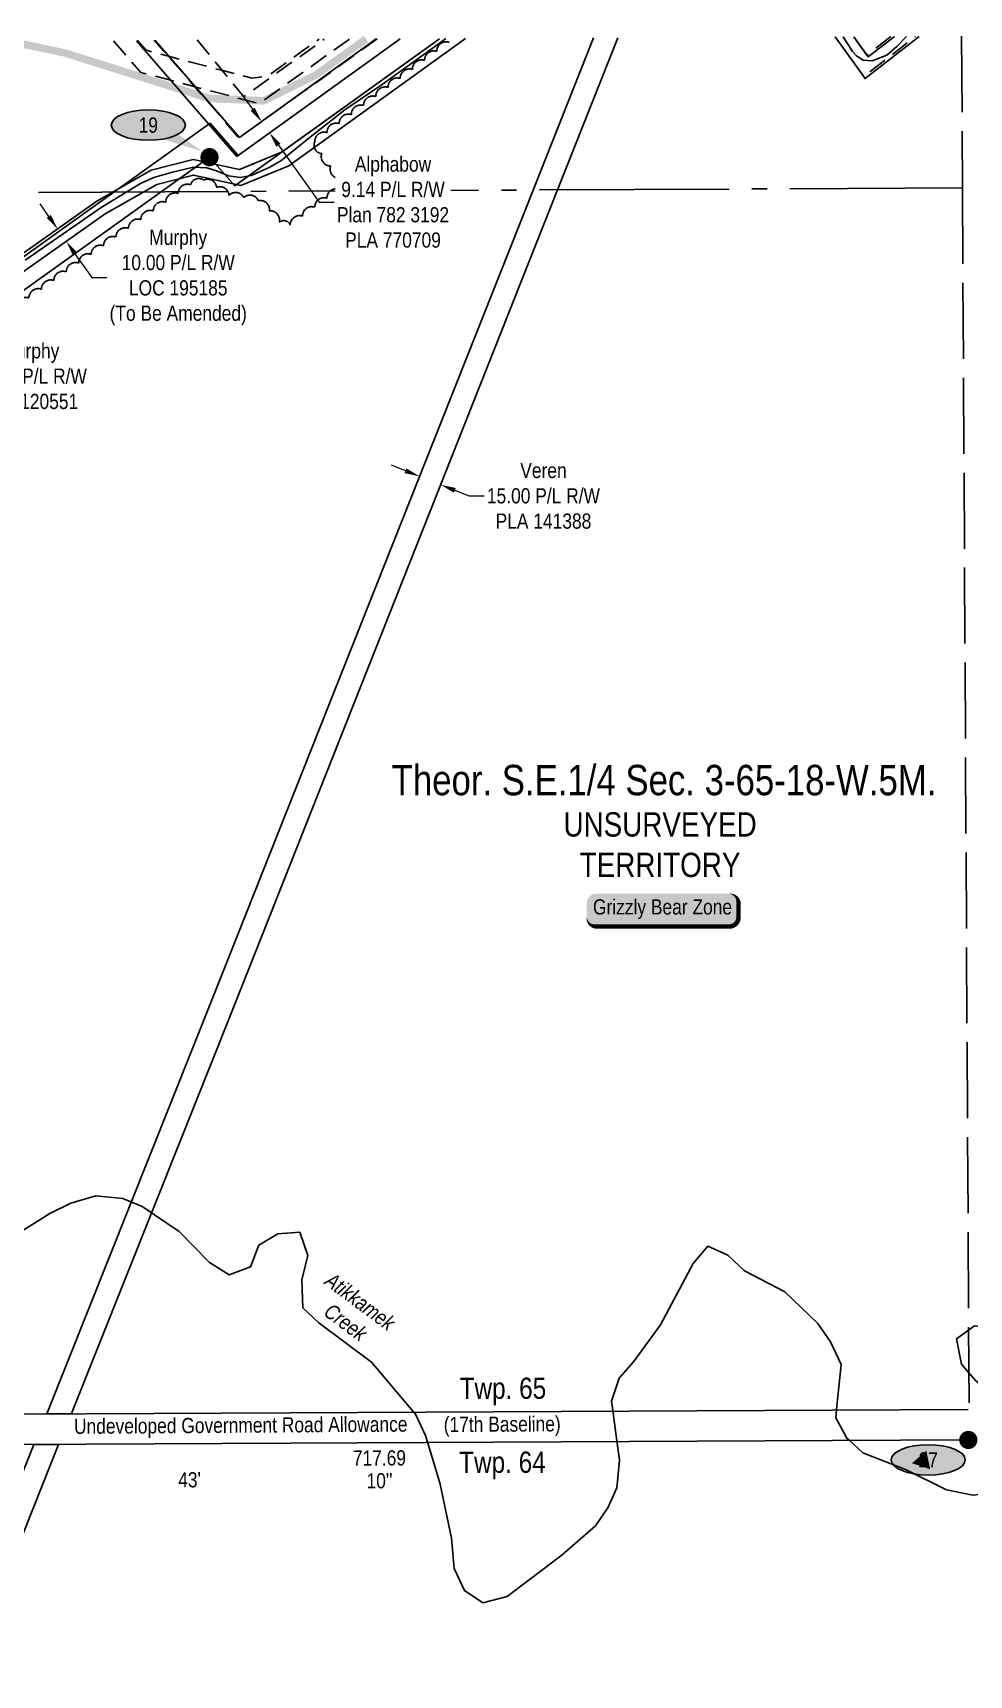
# Model space of a CAD drawing. Extents: x 522460 to 527368, y 6046501 to 6050026.
# Drawn here: x 523772 to 524389, y 6048945 to 6050026 of the extents above; entities that cross this region are included whole.
import ezdxf
from ezdxf.enums import TextEntityAlignment as Align

# ---------------------------------------------------------------- set-up
doc = ezdxf.new("R2010")
doc.units = 0
doc.header["$LTSCALE"] = 5
doc.header["$PDSIZE"] = 0.5
for name, pattern in [('0', [1, 1, 0]), ('foc-ACCESSROAD', [3.75, 2.5, -1.25]), ('foc-FLOWLINE', [3.75, 2.5, -1.25]), ('foc-QUARTERLINE', [33, 25, -3, 2, -3]), ('foc-UNSURVEYED', [12.5, 10, -2.5])]:
    doc.linetypes.add(name, pattern=pattern)
doc.layers.get('Defpoints').update_dxf_attribs({"color": 9})
for name, color, linetype in [('AS-PIPE-AG', 44, 'Continuous'), ('AS-ROADS', 254, 'Continuous'), ('AS-WILDLIFE-BLOCK', 131, 'Continuous'), ('C-AR', 13, 'foc-ACCESSROAD'), ('C-RW', 13, 'Continuous'), ('C-SYMBOL', 7, 'Continuous'), ('D-TXT', 6, 'Continuous'), ('F-AR', 190, 'foc-ACCESSROAD'), ('F-EZE', 190, 'foc-FLOWLINE'), ('F-RW', 190, 'Continuous'), ('L-BD1', 253, 'Continuous'), ('L-MON', 1, 'Continuous'), ('L-ROAD-T', 7, 'Continuous'), ('L-SEC', 7, 'Continuous'), ('L-SECQ', 8, 'foc-QUARTERLINE'), ('L-UNS-T', 3, 'Continuous'), ('L-USEC', 7, 'foc-UNSURVEYED'), ('P-ELEVATION', 7, 'Continuous'), ('P-STATION', 7, 'Continuous'), ('T-BUSH', 110, '0'), ('T-WATER', 160, 'Continuous'), ('T-WATER-T', 170, 'Continuous')]:
    doc.layers.add(name, color=color, linetype=linetype)
doc.layers.add('C-RW-T', color=13, linetype='Continuous', lineweight=9)
doc.layers.add('F-RW-T', color=190, linetype='Continuous', lineweight=9)
doc.styles.add('175L', font='ARIALN.TTF', dxfattribs={"height": 20})
doc.styles.add('80', font='ARIALN.TTF', dxfattribs={"height": 10})
doc.styles.add('80CG', font='ARIALN.TTF', dxfattribs={"height": 10})
doc.styles.add('80L', font='ARIALN.TTF', dxfattribs={"height": 10})
doc.styles.add('foc-LtypeFont', font='ARIALN.TTF', dxfattribs={"height": 7.35})
doc.linetypes.add('foc-TOPO-flowdirection-NOLINE', pattern='A,0,[">",foc-LtypeFont,S=0.3,R=0,X=0,Y=-0.945],-20,[">",foc-LtypeFont,S=0.3,R=0,X=0,Y=-0.945],0', length=20)
doc.dimstyles.new('Compass 5 000', dxfattribs={"dimscale": 5, "dimtxt": 9, "dimasz": 2, "dimexe": 0.2, "dimexo": 0.0625, "dimgap": 0.5, "dimtad": 0, "dimtih": 1, "dimtoh": 1, "dimzin": 0, "dimdsep": 46, "dimtxsty": '80CG', "dimcen": 0.1, "dimse1": 1, "dimse2": 1, "dimclrd": 256, "dimclrt": 256, "dimaunit": 1, "dimadec": 4, "dimazin": 0, "dimtfac": 0.06, "dimtofl": 0, "dimtmove": 0, "dimatfit": 1, "dimfxl": 0.2, "dimtolj": 1, "dimtzin": 0, "dimlwd": -1, "dimarcsym": 0})

# ---------------------------------------------------------------- blocks, each defined once
blk = doc.blocks.new('fdia')
at = {"color": 255, "const_width": 1}
blk.add_lwpolyline([(-0.5, 0, 1), (0.5, 0, 1)], format="xyb", close=True, dxfattribs=at)
blk = doc.blocks.new('Fdiaa')
blk.add_blockref('fdia', (0, 0))
blk = doc.blocks.new('fdib')
at = {"color": 1, "const_width": 1.6}
blk.add_lwpolyline([(-0.4, 0, 1), (0.4, 0, 1)], format="xyb", close=True, dxfattribs=at)
at = {"color": 1}
blk.add_circle((0, 0), 0.8, dxfattribs=at)
blk = doc.blocks.new('Fdibb')
blk.add_blockref('fdib', (0, 0))
blk = doc.blocks.new('fdicc')
for name in ['Fdibb', 'Fdiaa']:
    blk.add_blockref(name, (0, 0))
blk = doc.blocks.new('FDI')
blk.add_blockref('fdicc', (0, 0))
blk = doc.blocks.new('*D376')
at = {"layer": 'C-RW-T', "transparency": 16777216}
for p, q in [((523693.7, 6049839.8), (523688, 6049848)), ((523715.6, 6049808.6), (523721.3, 6049800.4)), ((523721.3, 6049800.4), (523731.3, 6049800.4))]:
    blk.add_line(p, q, dxfattribs=at)
for points in [[(523695.1, 6049840.7), (523692.4, 6049838.8), (523699.5, 6049831.6)], [(523716.9, 6049809.6), (523714.2, 6049807.7), (523709.8, 6049816.8)]]:
    blk.add_solid(points, dxfattribs=at)
at = {"layer": 'Defpoints', "color": 0, "transparency": 16777216}
for p in [(523739.2, 6049859.4), (523749.5, 6049844.6), (523709.8, 6049816.8)]:
    blk.add_point(p, dxfattribs=at)
at = {"layer": 'C-RW-T', "transparency": 16777216, "insert": (523770.4, 6049800.4), "char_height": 10, "attachment_point": 5, "style": '80CG'}
blk.add_mtext('\\A1;Murphy{\\A1;\\P18.00 P/L R/W\\PPLA 120551}', dxfattribs=at)
blk = doc.blocks.new('*D385')
at = {"layer": 'Defpoints', "color": 0, "transparency": 16777216}
for p in [(524021.1, 6049720.1), (524040.7, 6049728.9), (524035, 6049714.5)]:
    blk.add_point(p, dxfattribs=at)
at = {"layer": 'F-RW-T', "transparency": 16777216}
for p, q in [((524017.5, 6049738.2), (524008.2, 6049741.9)), ((524050, 6049725.3), (524059.3, 6049721.6)), ((524059.3, 6049721.6), (524069.3, 6049721.6))]:
    blk.add_line(p, q, dxfattribs=at)
for points in [[(524018.1, 6049739.7), (524016.9, 6049736.6), (524026.8, 6049734.5)], [(524050.6, 6049726.8), (524049.4, 6049723.7), (524040.7, 6049728.9)]]:
    blk.add_solid(points, dxfattribs=at)
at = {"layer": 'F-RW-T', "transparency": 16777216, "insert": (524108.4, 6049721.6), "char_height": 10, "attachment_point": 5, "style": '80CG'}
blk.add_mtext('\\A1;Veren\\P15.00 P/L R/W\\PPLA 141388', dxfattribs=at)
blk = doc.blocks.new('*D387')
at = {"layer": 'Defpoints', "color": 0, "transparency": 16777216}
for p in [(523916, 6049963.3), (523928, 6049960.6), (523921.3, 6049955.9)]:
    blk.add_point(p, dxfattribs=at)
at = {"layer": 'F-RW-T', "transparency": 16777216}
for p, q in [((523916.9, 6049976.2), (523911, 6049984.3)), ((523933.8, 6049952.5), (523960.6, 6049915)), ((523960.6, 6049915), (523970.6, 6049915))]:
    blk.add_line(p, q, dxfattribs=at)
for points in [[(523918.2, 6049977.2), (523915.5, 6049975.2), (523922.7, 6049968.1)], [(523935.2, 6049953.5), (523932.4, 6049951.5), (523928, 6049960.6)]]:
    blk.add_solid(points, dxfattribs=at)
at = {"layer": 'F-RW-T', "transparency": 16777216, "insert": (524009.3, 6049915), "char_height": 10, "attachment_point": 5, "style": '80CG', "bg_fill": 3, "box_fill_scale": 1.1, "bg_fill_color": 256, "bg_fill_true_color": 13158600, "bg_fill_transparency": 0}
blk.add_mtext('\\A1;Alphabow\\P9.14 P/L R/W\\PPlan 782 3192\\PPLA 770709', dxfattribs=at)
blk = doc.blocks.new('*U364')
at = {"layer": 'P-ELEVATION'}
h = blk.add_hatch(color=111, dxfattribs=at)
h.dxf.hatch_style = 1
edge = h.paths.add_edge_path()
edge.add_ellipse((0, 0), major_axis=(-24.4, 0), ratio=0.410256, start_angle=0, end_angle=360)
at = {"layer": 'P-ELEVATION', "color": 7, "flags": 128}
blk.add_lwpolyline([(0, 0, 12.5, 0, 0), (-10.7, -2.2, 0, 0, 0)], format="xyseb", dxfattribs=at)
at = {"layer": 'P-ELEVATION', "color": 7}
blk.add_ellipse((0, 0), major_axis=(-24.4, 0), ratio=0.410256, dxfattribs=at)
at = {"layer": 'P-ELEVATION', "style": '80'}
blk.add_attdef('ELEVATION', text='', height=10, dxfattribs=at).set_placement((0, 0), align=Align.MIDDLE_CENTER)
blk = doc.blocks.new('*U388')
h = blk.add_hatch(color=255)
edge = h.paths.add_edge_path()
edge.add_line((-44, -11.5), (44, -11.5))
edge.add_arc((44, -5.5), 6, 270, 360)
edge.add_line((50, -5.5), (50, 4))
edge.add_arc((44, 4), 6, 0, 90)
edge.add_line((44, 10), (-44, 10))
edge.add_arc((-44, 4), 6, 90, 180)
edge.add_line((-50, 4), (-50, -5.5))
edge.add_arc((-44, -5.5), 6, 180, 270)
at = {"color": 131, "flags": 128}
blk.add_lwpolyline([(-44, -11.5, 3, 3, 0), (44, -11.5, 3, 3, 0.414214), (50, -5.5, 3, 3, 0), (50, 4, 3, 0, 0.414214), (44, 10, 0, 0, 0), (-44, 10, 0, 0, 0.414214), (-50, 4, 0, 0, 0), (-50, -5.5, 0, 3, 0.414214)], format="xyseb", close=True, dxfattribs=at)
at = {"color": 131, "style": '80'}
blk.add_attdef('ENTER_TEXT_001', (-36, -5), '', height=10, dxfattribs=at)
blk = doc.blocks.new('*U417')
at = {"layer": 'P-ELEVATION'}
h = blk.add_hatch(color=111, dxfattribs=at)
h.dxf.hatch_style = 1
edge = h.paths.add_edge_path()
edge.add_ellipse((0, 0), major_axis=(-24.4, 0), ratio=0.410256, start_angle=0, end_angle=360)
at = {"layer": 'P-ELEVATION', "color": 7, "flags": 128}
blk.add_lwpolyline([(0, 0, 12.5, 0, 0), (35.8, -17.4, 0, 0, 0)], format="xyseb", dxfattribs=at)
at = {"layer": 'P-ELEVATION', "color": 7}
blk.add_ellipse((0, 0), major_axis=(-24.4, 0), ratio=0.410256, dxfattribs=at)
at = {"layer": 'P-ELEVATION', "style": '80'}
blk.add_attdef('ELEVATION', text='', height=10, dxfattribs=at).set_placement((0, 0), align=Align.MIDDLE_CENTER)
blk = doc.blocks.new('*D494')
at = {"layer": 'C-RW-T', "transparency": 16777216}
for p, q in [((523782.6, 6049905.6), (523776.8, 6049913.8)), ((523799.8, 6049881), (523810.8, 6049865.4)), ((523810.8, 6049865.4), (523820.8, 6049865.4))]:
    blk.add_line(p, q, dxfattribs=at)
at = {"layer": 'C-RW-T', "linetype": 'ByBlock', "transparency": 16777216}
for points in [[(523783.9, 6049906.6), (523781.2, 6049904.6), (523788.3, 6049897.4)], [(523801.2, 6049882), (523798.4, 6049880.1), (523794.1, 6049889.2)]]:
    blk.add_solid(points, dxfattribs=at)
at = {"layer": 'Defpoints', "color": 0, "linetype": 'ByBlock', "transparency": 16777216}
for p in [(523790.6, 6049899), (523794.1, 6049889.2), (523796.3, 6049890.8)]:
    blk.add_point(p, dxfattribs=at)
at = {"layer": 'C-RW-T', "linetype": 'ByBlock', "transparency": 16777216, "insert": (523867.8, 6049865.4), "char_height": 10, "attachment_point": 5, "style": '80CG'}
blk.add_mtext('\\A1;Murphy\\P10.00 P/L R/W\\PLOC 195185\\P(To Be Amended)', dxfattribs=at)

msp = doc.modelspace()

# ---------------------------------------------------------------- linework, layer by layer
at = {"layer": 'AS-PIPE-AG', "flags": 128}
for points in [[(523767.096, 6049876.857), (523792.123, 6049894.101), (523816.966, 6049911.498), (523842.878, 6049927.388), (523851.793, 6049931.293), (523864.108, 6049934.803), (523877.779, 6049938.017), (523886.603, 6049937.584), (523892.97, 6049935.549), (523900.934, 6049932.425), (523908.598, 6049931.285), (523915.851, 6049932.663), (523927.674, 6049937.809), (523935.512, 6049942.295), (523953.796, 6049957.091), (523977.636, 6049975.785), (524002.053, 6049992.527), (524039.06, 6050019.1), (524044.011, 6050022.68)], [(524305.898, 6050023.918), (524307.852, 6050020.707), (524311.984, 6050014.282), (524314.639, 6050011.271), (524319.044, 6050008.448), (524324.898, 6050008.024), (524334.549, 6050011.846), (524341.218, 6050017.442), (524347.561, 6050024.115)]]:
    msp.add_lwpolyline(points, dxfattribs=at)
at = {"layer": 'AS-ROADS', "const_width": 5, "flags": 128}
msp.add_lwpolyline([(523742.309, 6050023.953), (523793.278, 6050013.221), (523888.049, 6049983.327), (523923.98, 6049981.735), (523958.291, 6049998.619), (523991.561, 6050022.432)], dxfattribs=at)
at = {"layer": 'C-AR', "linetype": 'ByBlock', "flags": 128}
for points in [[(524039.859, 6050022.66), (523935.811, 6049947.817), (523908.145, 6049936.499), (523877.681, 6049943.154), (523849.9, 6049935.965), (523814.284, 6049915.722), (523526.306, 6049712.526)], [(523530.174, 6049703.022), (523819.648, 6049907.274), (523853.686, 6049926.621), (523877.877, 6049932.88), (523909.051, 6049926.071), (523940.688, 6049939.013), (524057.088, 6050022.741)]]:
    msp.add_lwpolyline(points, dxfattribs=at)
at = {"layer": 'C-AR', "flags": 128}
for points in [[(524300.49, 6050023.892), (524319.409, 6049997.592), (524353.485, 6050024.143)], [(524337.124, 6050024.065), (524321.459, 6050011.859), (524321.459, 6050011.859), (524312.761, 6050023.95)]]:
    msp.add_lwpolyline(points, dxfattribs=at)
at = {"layer": 'C-RW', "flags": 128}
for points in [[(524014.002, 6050022.538), (523907.323, 6049945.813), (523888.794, 6049967.002), (523499.783, 6049688.648), (523641.982, 6049116.452), (523660.497, 6049116.542), (523520.19, 6049681.128), (523888.452, 6049944.636), (523905.011, 6049925.687), (523905.011, 6049925.687), (523905.011, 6049925.687), (524039.824, 6050022.66)], [(524300.49, 6050023.892), (524320.29, 6049996.368), (524355.952, 6050024.154)], [(524339.591, 6050024.077), (524322.339, 6050010.635), (524322.339, 6050010.635), (524312.761, 6050023.95)]]:
    msp.add_lwpolyline(points, dxfattribs=at)
at = {"layer": 'F-AR', "flags": 128}
for points in [[(523998.854, 6050022.466), (523907.779, 6049957.406), (523875.701, 6049994.385), (523858.335, 6050014.404), (523851.945, 6050021.772)], [(523880.231, 6050021.905), (523893.273, 6050006.084), (523910.229, 6049985.515), (523910.981, 6049984.423), (523911.768, 6049984.986), (523964.001, 6050022.301)]]:
    msp.add_lwpolyline(points, dxfattribs=at)
at = {"layer": 'F-EZE', "flags": 128}
for points in [[(523980.529, 6050022.38), (523921.067, 6049979.883), (523914.73, 6049981.564), (523913.073, 6049981.999), (523878.669, 6049991.025), (523862.828, 6049995.277), (523843.108, 6050000.49), (523824.78, 6050021.643)], [(523840.945, 6050021.72), (523846.83, 6050014.989), (523861.303, 6050011.049), (523895.514, 6050002.096), (523916.418, 6049996.587), (523926.975, 6049998.278), (523960.582, 6050022.285)]]:
    msp.add_lwpolyline(points, dxfattribs=at)
at = {"layer": 'F-RW', "flags": 128}
for points in [[(524157.494, 6050023.216), (524117.758, 6049923.063), (523904.58, 6049385.798), (523797.474, 6049117.29), (523781.296, 6049117.215), (523890.645, 6049391.35), (524101.584, 6049922.986), (524141.32, 6050023.14)], [(524013.993, 6050022.538), (523906.429, 6049945.182), (523840.426, 6050021.27)], [(523852.684, 6050021.476), (523908.077, 6049957.62), (523998.238, 6050022.472)], [(524169.867, 6047773.308), (523931.814, 6048092.144), (523859.291, 6048378.753), (523859.291, 6048378.753), (523722.321, 6048929.86), (523788.874, 6049097.091), (523772.694, 6049096.981), (523706.608, 6048930.923), (523844.749, 6048375.106), (523918.013, 6048085.569), (524157.853, 6047764.34)]]:
    msp.add_lwpolyline(points, dxfattribs=at)
at = {"layer": 'L-SEC', "flags": 128}
for points in [[(523583.732, 6049116.167), (524388.178, 6049120.097)], [(523583.83, 6049096.058), (524388.276, 6049099.988)]]:
    msp.add_lwpolyline(points, dxfattribs=at)
at = {"layer": 'L-SECQ'}
msp.add_line((522785.726, 6049916.781), (524384.411, 6049924.339), dxfattribs=at)
at = {"layer": 'L-USEC'}
for p, q in [((524383.868, 6050024.286), (524384.411, 6049924.339)), ((524384.411, 6049924.339), (524388.779, 6049120.085))]:
    msp.add_line(p, q, dxfattribs=at)
at = {"layer": 'T-BUSH', "flags": 128}
msp.add_lwpolyline([(524046.187, 6050020.271, 0.52056705), (524038.152, 6050014.327, 0.52056705), (524030.116, 6050008.383, 0.52056705), (524022.081, 6050002.439, 0.52056705), (524014.045, 6049996.495, 0.52056705), (524006.01, 6049990.551, 0.52056705), (523997.975, 6049984.608, 0.52056705), (523989.939, 6049978.664, 0.52056705), (523981.904, 6049972.72, 0.52056705), (523973.868, 6049966.776, 0.52056705), (523965.833, 6049960.832, 0.52056705), (523957.798, 6049954.888, 0.52056705), (523962.401, 6049946.945, 0.52056705), (523968.209, 6049938.811, 0.52056705), (523974.017, 6049930.677, 0.52056705), (523973.883, 6049923.504, 0.52056705), (523965.807, 6049917.614, 0.52056705), (523957.732, 6049911.724, 0.52056705), (523949.657, 6049905.835, 0.52056705), (523941.582, 6049899.945, 0.52056705), (523934.376, 6049901.736, 0.52056705), (523927.822, 6049909.282, 0.52056705), (523920.644, 6049915.975, 0.52056705), (523911.04, 6049918.047, 0.52056705), (523901.183, 6049919.476, 0.52056705), (523893.061, 6049924.772, 0.52056705), (523884.599, 6049929.546, 0.52056705), (523875.951, 6049926.449, 0.52056705), (523867.761, 6049920.72, 0.52056705), (523859.571, 6049914.991, 0.52056705), (523851.381, 6049909.262, 0.52056705), (523843.191, 6049903.533, 0.52056705), (523835.001, 6049897.804, 0.52056705), (523826.811, 6049892.075, 0.52056705), (523818.622, 6049886.346, 0.52056705), (523810.432, 6049880.617, 0.52056705), (523802.242, 6049874.888, 0.52056705), (523794.052, 6049869.159, 0.52056705), (523785.862, 6049863.43, 0.52056705), (523777.672, 6049857.7, 0.52056705), (523769.482, 6049851.971, 0.52056705), (523761.292, 6049846.242, 0.52056705), (523753.102, 6049840.513, 0.52056705), (523744.912, 6049834.784, 0.52056705), (523736.722, 6049829.055, 0.52056705), (523728.532, 6049823.326, 0.52056705), (523720.342, 6049817.597, 0.52056705), (523712.152, 6049811.868, 0.52056705), (523703.962, 6049806.139, 0.52056705), (523695.772, 6049800.41, 0.52056705), (523687.582, 6049794.681, 0.52056705), (523679.392, 6049788.952, 0.52056705), (523671.202, 6049783.223, 0.52056705), (523663.012, 6049777.494, 0.52056705), (523654.822, 6049771.765, 0.52056705), (523646.632, 6049766.036, 0.52056705), (523638.442, 6049760.307, 0.52056705), (523630.252, 6049754.578, 0.52056705), (523622.062, 6049748.849, 0.52056705), (523613.872, 6049743.12, 0.52056705), (523605.682, 6049737.391, 0.52056705), (523597.492, 6049731.662, 0.52056705), (523589.302, 6049725.933, 0.52056705), (523581.112, 6049720.203, 0.52056705), (523572.922, 6049714.474, 0.52056705), (523564.732, 6049708.745, 0.52056705), (523556.542, 6049703.016, 0.52056705), (523548.353, 6049697.287, 0.52056705), (523540.164, 6049691.556, 0.52056705), (523533.184, 6049684.658, 0.52056705), (523528.24, 6049676.093, 0.52056705), (523530.044, 6049666.333, 0.52056705), (523532.441, 6049656.629, 0.52056705), (523534.838, 6049646.926, 0.52056705), (523537.235, 6049637.223, 0.52056705), (523539.633, 6049627.52, 0.52056705), (523542.03, 6049617.817, 0.52056705), (523544.427, 6049608.114, 0.52056705), (523546.824, 6049598.411, 0.52056705), (523549.222, 6049588.707, 0.52056705), (523551.619, 6049579.004, 0.52056705), (523554.016, 6049569.301, 0.52056705), (523556.413, 6049559.598, 0.52056705), (523558.811, 6049549.895, 0.52056705), (523561.208, 6049540.192, 0.52056705), (523563.605, 6049530.489, 0.52056705), (523566.003, 6049520.786, 0.52056705), (523568.413, 6049511.086, 0.52056705), (523570.844, 6049501.391, 0.52056705), (523573.275, 6049491.696, 0.52056705), (523575.706, 6049482.002, 0.52056705), (523578.137, 6049472.307, 0.52056705), (523580.568, 6049462.612, 0.52056705), (523582.999, 6049452.917, 0.52056705), (523585.43, 6049443.223, 0.52056705), (523587.861, 6049433.528, 0.52056705), (523590.292, 6049423.833, 0.52056705), (523592.724, 6049414.139, 0.52056705), (523595.155, 6049404.444, 0.52056705), (523597.586, 6049394.749, 0.52056705), (523600.017, 6049385.054, 0.52056705), (523602.448, 6049375.36, 0.52056705), (523604.879, 6049365.665, 0.52056705), (523607.31, 6049355.97, 0.52056705), (523609.741, 6049346.276, 0.52056705), (523612.172, 6049336.581, 0.52056705), (523614.603, 6049326.886, 0.52056705), (523617.034, 6049317.191, 0.52056705), (523619.465, 6049307.497, 0.52056705), (523621.864, 6049297.794, 0.52056705), (523624.129, 6049288.059, 0.52056705), (523626.394, 6049278.325, 0.52056705), (523628.659, 6049268.59, 0.52056705), (523630.924, 6049258.855, 0.52056705), (523633.189, 6049249.12, 0.52056705), (523635.454, 6049239.385, 0.52056705), (523637.719, 6049229.65, 0.52056705), (523639.984, 6049219.915, 0.52056705), (523642.249, 6049210.181, 0.52056705), (523644.514, 6049200.446, 0.52056705), (523646.779, 6049190.711, 0.52056705), (523649.044, 6049180.976, 0.52056705), (523651.309, 6049171.241, 0.52056705), (523653.574, 6049161.506, 0.52056705), (523655.839, 6049151.772, 0.52056705), (523658.104, 6049142.037, 0.4964877), (523659.813, 6049133.171, 0.52056705)], format="xyb", dxfattribs=at)
at = {"layer": 'T-WATER', "linetype": 'foc-TOPO-flowdirection-NOLINE', "flags": 128}
msp.add_lwpolyline([(524518.218, 6049245.797), (524484.629, 6049240.656), (524464.946, 6049240.93), (524446.787, 6049243.203), (524429.202, 6049241.237), (524423.086, 6049228.898), (524434.227, 6049219.054), (524463.635, 6049207.18), (524476.582, 6049199.712), (524483.161, 6049184.884), (524483.097, 6049165.811), (524472.541, 6049155.661), (524454.804, 6049156.693), (524439.411, 6049161.39), (524418.685, 6049169.939), (524410.42, 6049173.349), (524392.412, 6049175.033), (524388.495, 6049172.296), (524380.439, 6049166.665), (524383.754, 6049149.812), (524388.648, 6049144.132), (524393.143, 6049138.916), (524415.657, 6049120.617), (524423.531, 6049107.544), (524424.311, 6049100.568), (524425.498, 6049089.957), (524420.285, 6049075.203), (524419.202, 6049074.208), (524409.476, 6049065.276), (524391.092, 6049063.627), (524389.081, 6049064.034), (524373.956, 6049067.099), (524346.938, 6049080.478), (524318.713, 6049091.568), (524309.477, 6049100.019), (524308.246, 6049101.144), (524300.954, 6049114.614), (524301.508, 6049120.099), (524304.489, 6049149.556), (524297.482, 6049164.541), (524289.238, 6049176.578), (524267.429, 6049197.616), (524240.939, 6049211.264), (524229.891, 6049221.652), (524216.717, 6049227.666), (524207.066, 6049216.238), (524185.405, 6049175.688), (524167.803, 6049151.346), (524158.18, 6049140.575), (524153.288, 6049125.415), (524154.103, 6049119.406), (524156.835, 6049099.299), (524158.539, 6049086.76), (524156.814, 6049068.393), (524150.801, 6049055.217), (524142.792, 6049043.449), (524120.777, 6049024.294), (524084.444, 6048996.841), (524068.412, 6048992.674), (524056.393, 6049000.851), (524049.589, 6049015.365), (524047.865, 6049035.306), (524040.422, 6049070.899), (524031.951, 6049098.713), (524030.697, 6049102.829), (524024.03, 6049116.992), (524022.52, 6049118.787), (523995.18, 6049151.268), (523960.498, 6049177.133), (523949.838, 6049187.001), (523949.154, 6049205.37), (523953.162, 6049221.39), (523947.817, 6049236.762), (523933.499, 6049235.623), (523920.818, 6049228.248), (523915.341, 6049213.96), (523901.41, 6049208.687), (523888.43, 6049216.812), (523868.461, 6049237.162), (523844.056, 6049253.619), (523831.395, 6049258.997), (523813.503, 6049260.744), (523797.088, 6049255.831), (523783.174, 6049249.057), (523732.094, 6049217.016), (523717.765, 6049210.102), (523701.345, 6049205.306), (523682.431, 6049202.249), (523665.703, 6049204.78), (523656.152, 6049215.302), (523657.143, 6049232.674), (523673.29, 6049277.637), (523672.151, 6049296.704), (523667.095, 6049312.329), (523655.119, 6049320.81), (523640.374, 6049315.015), (523603.911, 6049288.94), (523587.192, 6049282.93), (523582.953, 6049283.477), (523571.318, 6049284.977), (523566.878, 6049291.448), (523565.894, 6049346.696), (523559.13, 6049360.111), (523546.375, 6049368.027), (523532.427, 6049362.634), (523519.497, 6049352.662), (523508.624, 6049341.658), (523491.029, 6049317.734), (523476.884, 6049289.643), (523467.009, 6049279.072), (523423.964, 6049255.715), (523409.565, 6049250.918), (523405.823, 6049252.44), (523394.595, 6049262.311), (523375.951, 6049287.047), (523368.982, 6049300.342), (523364.216, 6049315.02), (523363.429, 6049338.148), (523360.368, 6049350.877), (523343.733, 6049360.5), (523340.428, 6049365.139), (523333.275, 6049394.982), (523325.283, 6049407.686), (523314.867, 6049418.576), (523308.517, 6049418.697), (523298.053, 6049414.601), (523286.109, 6049405.963), (523252.353, 6049377.701), (523244.271, 6049365.194), (523250.645, 6049348.658), (523267.248, 6049323.219), (523273.067, 6049309.283), (523271.304, 6049301.978), (523263.472, 6049297.315), (523248.739, 6049294.451), (523231.354, 6049299.51), (523216.827, 6049305.865), (523195.483, 6049304.599), (523188.206, 6049308.499), (523182.347, 6049316.28), (523174.449, 6049330.069), (523164.685, 6049362.515), (523157.476, 6049375.688), (523147.109, 6049386.227), (523141.313, 6049387.598), (523126.801, 6049386.171), (523113.068, 6049380.065), (523104.597, 6049369.545), (523087.202, 6049339.381), (523060.86, 6049321.788), (523050.857, 6049311.446), (523033.791, 6049286.381), (523027.879, 6049272.586), (523023.074, 6049255.204), (523016.059, 6049241.49), (523004.647, 6049232.187), (522981.333, 6049224.981), (522980.211, 6049214.088), (522982.416, 6049179.277), (522980.766, 6049176.993), (522968.947, 6049175.547), (522965.626, 6049178.393), (522958.016, 6049191.164), (522952.82, 6049205.412), (522941.85, 6049211.988), (522920.095, 6049209.525), (522902.96, 6049204.455), (522889.869, 6049193.642), (522881.395, 6049162.252), (522871.966, 6049150.923), (522868.074, 6049150.895), (522855.234, 6049155.448), (522854.123, 6049158.696), (522856.456, 6049173.447), (522863.527, 6049190.662), (522865.559, 6049206.244), (522858.697, 6049212.158), (522848.852, 6049210.329), (522835.557, 6049203.332), (522825.719, 6049192.841), (522824.412, 6049191.447), (522824.073, 6049190.373), (522820.094, 6049177.822), (522816.525, 6049155.146), (522812.51, 6049140.685), (522802.689, 6049113.05), (522800.727, 6049107.527), (522793.597, 6049093.794), (522789.077, 6049088.53), (522783.375, 6049081.888), (522772.076, 6049071.746), (522759.025, 6049063.997), (522743.341, 6049060.499), (522725.303, 6049061.584), (522706.711, 6049067.183), (522678.49, 6049083.996), (522661.17, 6049092.347), (522659.765, 6049093.024)], dxfattribs=at)
at = {"layer": 'T-WATER', "flags": 128}
for points in [[(524389.081, 6049064.034), (524373.956, 6049067.099), (524346.938, 6049080.478), (524318.713, 6049091.568), (524309.477, 6049100.019), (524308.246, 6049101.144), (524300.954, 6049114.614), (524301.508, 6049120.099), (524304.489, 6049149.556), (524297.482, 6049164.541), (524289.238, 6049176.578), (524267.429, 6049197.616), (524240.939, 6049211.264), (524229.891, 6049221.652), (524216.717, 6049227.666), (524207.066, 6049216.238), (524185.405, 6049175.688), (524167.803, 6049151.346), (524158.18, 6049140.575), (524153.288, 6049125.415), (524154.103, 6049119.406), (524156.835, 6049099.299), (524158.539, 6049086.76), (524156.814, 6049068.393), (524150.801, 6049055.217), (524142.792, 6049043.449), (524120.777, 6049024.294), (524084.444, 6048996.841), (524068.412, 6048992.674), (524056.393, 6049000.851), (524049.589, 6049015.365), (524047.865, 6049035.306), (524040.422, 6049070.899), (524031.951, 6049098.713), (524030.697, 6049102.829), (524024.03, 6049116.992), (524022.52, 6049118.787), (523995.18, 6049151.268), (523960.498, 6049177.133), (523949.838, 6049187.001), (523949.154, 6049205.37), (523953.162, 6049221.39), (523947.817, 6049236.762), (523933.499, 6049235.623), (523920.818, 6049228.248), (523915.341, 6049213.96), (523901.41, 6049208.687), (523888.43, 6049216.812), (523868.461, 6049237.162), (523844.056, 6049253.619), (523831.395, 6049258.997), (523813.503, 6049260.744), (523797.088, 6049255.831), (523783.174, 6049249.057), (523732.094, 6049217.016)], [(524392.412, 6049175.033), (524388.495, 6049172.296), (524380.439, 6049166.665), (524383.754, 6049149.812), (524388.648, 6049144.132), (524393.143, 6049138.916)]]:
    msp.add_lwpolyline(points, dxfattribs=at)

# ---------------------------------------------------------------- block references
at = {"layer": 'AS-WILDLIFE-BLOCK'}
ref = msp.add_blockref('*U388', (524186.888, 6049449.588), dxfattribs=dict(at, xscale=0.99948771, yscale=0.99948771, zscale=0.99948771))
ref.add_attrib('ENTER_TEXT_001', 'Grizzly Bear Zone', (524141.001, 6049445.971), dxfattribs={"layer": '0', "color": 131, "height": 9.99488, "style": '80'})
at = {"layer": 'L-MON', "xscale": 5, "yscale": 5, "zscale": 5}
for p in [(523888.437, 6049944.625), (524388.276, 6049099.988)]:
    msp.add_blockref('FDI', p, dxfattribs=at)
at = {"layer": 'P-STATION', "xscale": 0.99948771, "yscale": 0.99948771, "zscale": 0.99948771}
for name, p, values in [('*U417', (523848.115, 6049965.757), {'ELEVATION': '19'}), ('*U364', (524361.866, 6049086.849), {'ELEVATION': '27'})]:
    msp.add_blockref(name, p, dxfattribs=at).add_auto_attribs(values)

# ---------------------------------------------------------------- texts
at = {"layer": 'C-SYMBOL', "color": 3, "insert": (524187.832, 6049544.484), "char_height": 19.9897, "width": 358.94193, "attachment_point": 2, "style": '175L'}
msp.add_mtext('Theor. S.E.1/4 Sec. 3-65-18-W.5M.', dxfattribs=at)
at = {"layer": 'D-TXT', "color": 3, "char_height": 13.9928, "attachment_point": 1, "style": '80L'}
for s, insert in [('Twp. 65', (524053.195, 6049141.041)), ('Twp. 64', (524052.896, 6049092.323))]:
    msp.add_mtext_dynamic_manual_height_columns(s, width=101.34345, gutter_width=47.476, heights=[0], dxfattribs=dict(at, insert=insert))
at = {"layer": 'L-BD1', "style": '80L'}
for s, rotation, p in [('717.69', 0.277, (524000.344, 6049088.117)), ("43'", 0.314, (523875.265, 6049073.762)), ("10''", 0.277, (524000.417, 6049073.124))]:
    msp.add_text(s, height=9.9949, rotation=rotation, dxfattribs=at).set_placement(p, align=Align.MIDDLE)
at = {"layer": 'L-ROAD-T', "style": '80L'}
for s, p in [('Undeveloped Government Road Allowance', (523908.978, 6049109.709)), ('(17th Baseline)', (524081.221, 6049110.4))]:
    msp.add_text(s, height=9.99999, rotation=0.395918, dxfattribs=at).set_placement(p, align=Align.MIDDLE_CENTER)
at = {"layer": 'L-UNS-T', "color": 3, "insert": (524185.228, 6049491.842), "char_height": 16, "attachment_point": 5, "style": '80L'}
msp.add_mtext_dynamic_manual_height_columns('UNSURVEYED TERRITORY', width=126.34899, gutter_width=47.476, heights=[0], dxfattribs=at)
at = {"layer": 'T-WATER-T', "insert": (523969.493, 6049210.958), "char_height": 9.99487, "attachment_point": 1, "rotation": 323.284861, "style": '80'}
msp.add_mtext_dynamic_manual_height_columns('\\pi0.04997;{\\fArial Narrow|b0|i1|c0|p34;Atikkamek\\P\\pi11.70838;Creek}', width=53.5241, gutter_width=44.977, heights=[0], dxfattribs=at)

# ---------------------------------------------------------------- dimensions: what is measured, and where the dimension line sits
at = {"layer": 'C-RW-T', "linetype": 'ByBlock'}
dim = msp.add_linear_dim(base=(523794.058, 6049889.228), p1=(523790.572, 6049898.991), p2=(523796.31, 6049890.807), angle=305.033301, text='Murphy\\P10.00 P/L R/W\\PLOC 195185\\P(To Be Amended)', dimstyle='Compass 5 000', dxfattribs=at)
dim.commit()
dim.dimension.update_dxf_attribs({"geometry": '*D494', "text_midpoint": (523867.772, 6049865.411), "dimtype": 161})
at = {"layer": 'C-RW-T'}
dim = msp.add_linear_dim(base=(523709.821, 6049816.817), p1=(523739.166, 6049859.389), p2=(523749.509, 6049844.629), angle=305.02052, text='Murphy{\\A1;\\P18.00 P/L R/W\\PPLA 120551}', dimstyle='Compass 5 000', dxfattribs=at)
dim.commit()
dim.dimension.update_dxf_attribs({"geometry": '*D376', "text_midpoint": (523770.384, 6049800.438), "dimtype": 161})
at = {"layer": 'F-RW-T'}
dim = msp.add_aligned_dim(p1=(524021.067, 6049720.057), p2=(524035.013, 6049714.524), distance=15.52, text='Veren\\P15.00 P/L R/W\\PPLA 141388', dimstyle='Compass 5 000', dxfattribs=at)
dim.commit()
dim.dimension.update_dxf_attribs({"geometry": '*D385', "text_midpoint": (524108.413, 6049721.573)})

# ---------------------------------------------------------------- next in the draw order: dimensions: what is measured, and where the dimension line sits
dim = msp.add_linear_dim(base=(523927.986, 6049960.642), p1=(523916.011, 6049963.315), p2=(523921.322, 6049955.881), angle=305.54321, text='Alphabow\\P9.14 P/L R/W\\PPlan 782 3192\\PPLA 770709', dimstyle='Compass 5 000', override={"dimtfill": 1}, dxfattribs=at)
dim.commit()
dim.dimension.update_dxf_attribs({"geometry": '*D387', "text_midpoint": (524009.321, 6049914.968), "dimtype": 161})

doc.saveas('drawing.dxf')
